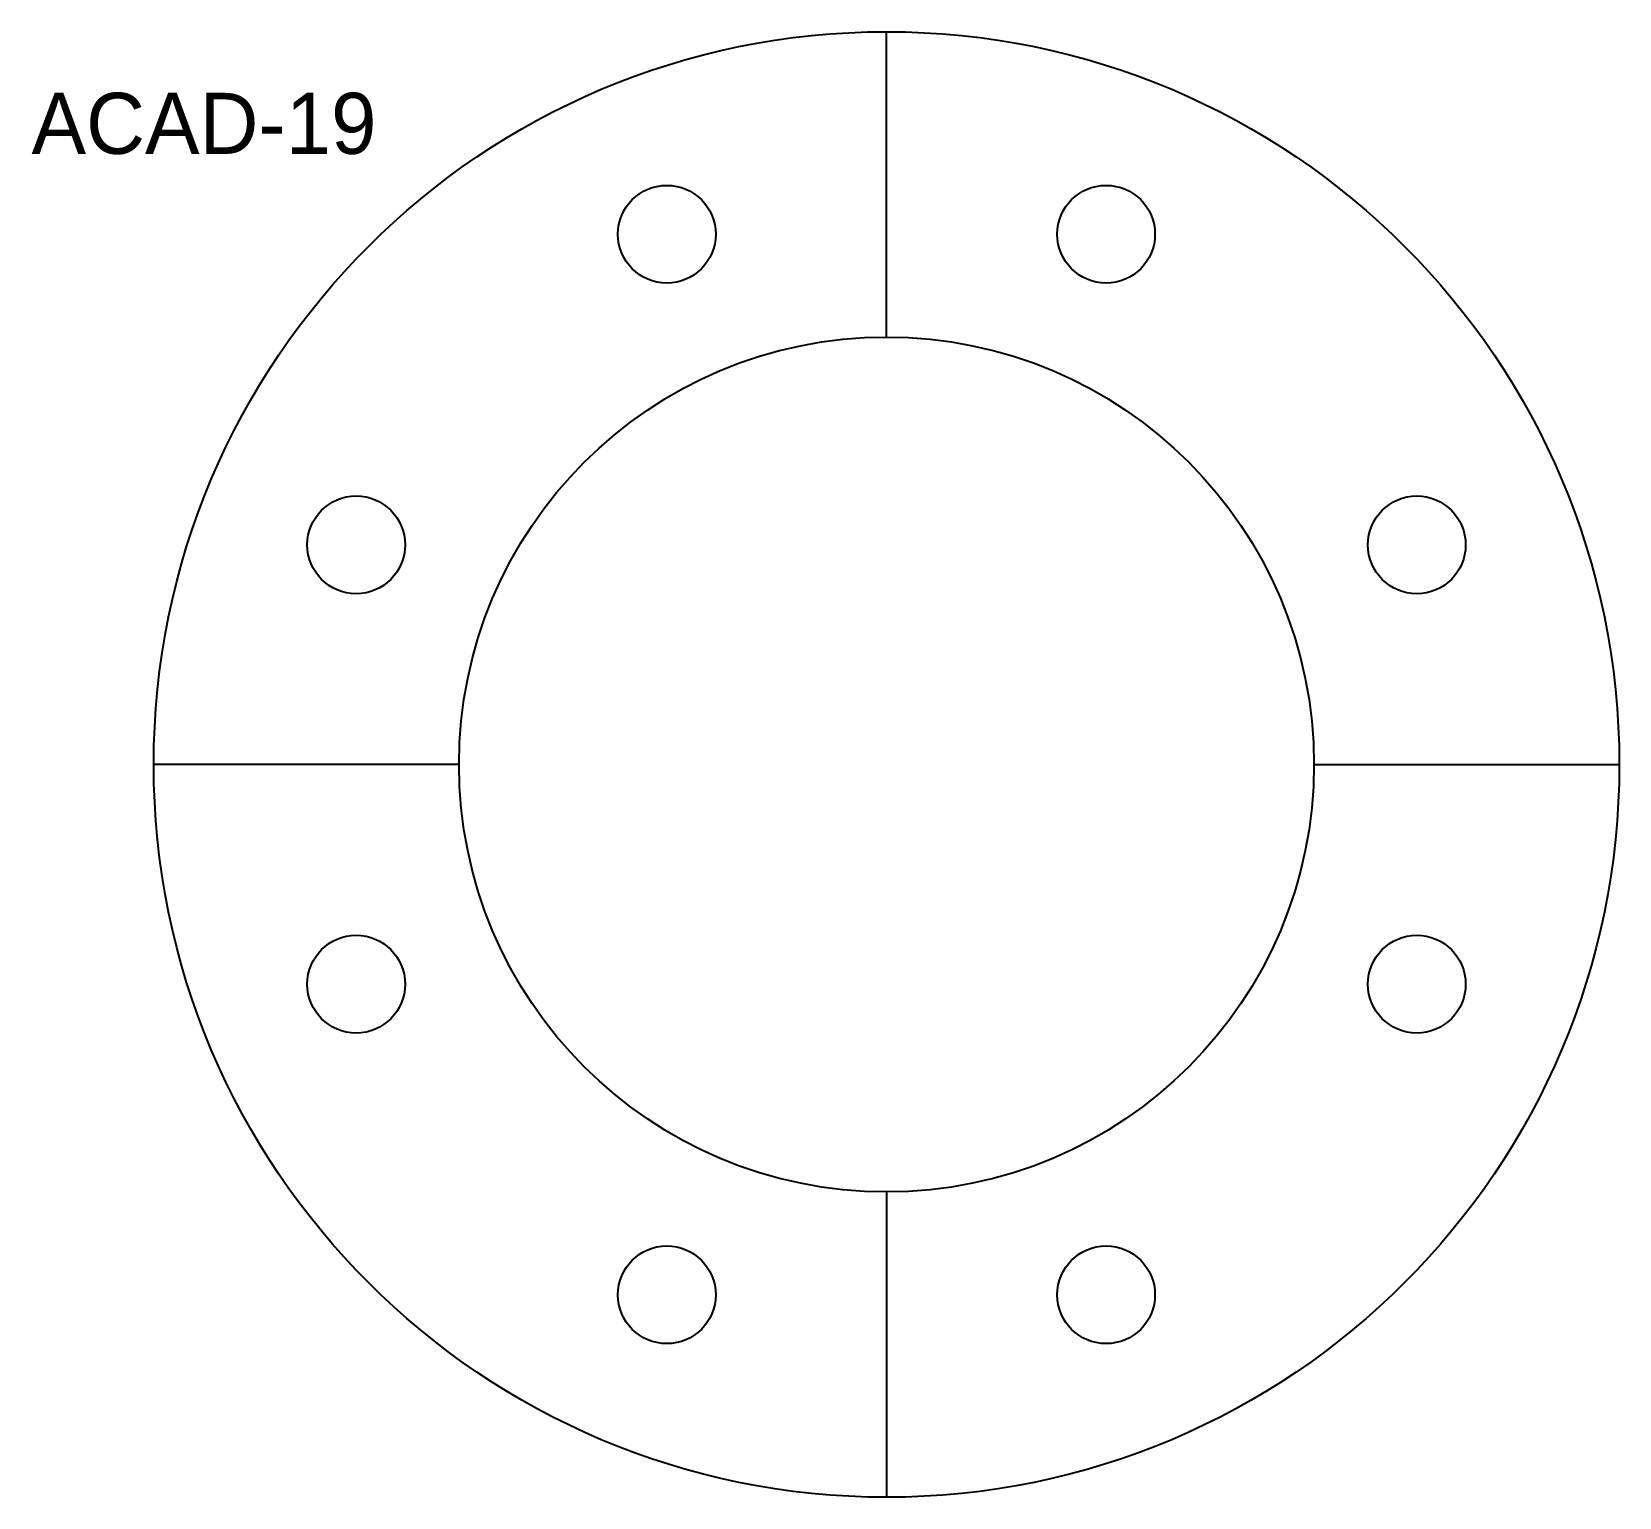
# Model space of a CAD drawing. Header units: millimetres. Extents: x 5 to 135, y 15 to 135.
import ezdxf

# ---------------------------------------------------------------- set-up
doc = ezdxf.new("R2010")
doc.units = ezdxf.units.MM
for name, color, linetype in [('ANNOTATION', 7, 'Continuous'), ('CENTER', 7, 'Continuous'), ('CUTOUT', 7, 'Continuous'), ('HOLE', 7, 'Continuous'), ('OUTLINE', 7, 'Continuous')]:
    doc.layers.add(name, color=color, linetype=linetype)

msp = doc.modelspace()

# ---------------------------------------------------------------- linework, layer by layer
at = {"layer": 'CENTER'}
for p, q in [((75, 110), (75, 135)), ((40, 75), (15, 75)), ((110, 75), (135, 75)), ((75, 40), (75, 15))]:
    msp.add_line(p, q, dxfattribs=at)
at = {"layer": 'CUTOUT'}
msp.add_circle((75, 75), 35, dxfattribs=at)
at = {"layer": 'HOLE'}
for centre in [(57.013879, 118.422338), (92.986121, 118.422338), (31.577662, 92.986121), (118.422338, 92.986121), (31.577662, 57.013879), (118.422338, 57.013879), (57.013879, 31.577662), (92.986121, 31.577662)]:
    msp.add_circle(centre, 4, dxfattribs=at)
at = {"layer": 'OUTLINE'}
msp.add_circle((75, 75), 60, dxfattribs=at)

# ---------------------------------------------------------------- texts
at = {"layer": 'ANNOTATION'}
msp.add_text('ACAD-19', height=5, dxfattribs=at).set_placement((5, 125))

doc.saveas('drawing.dxf')
